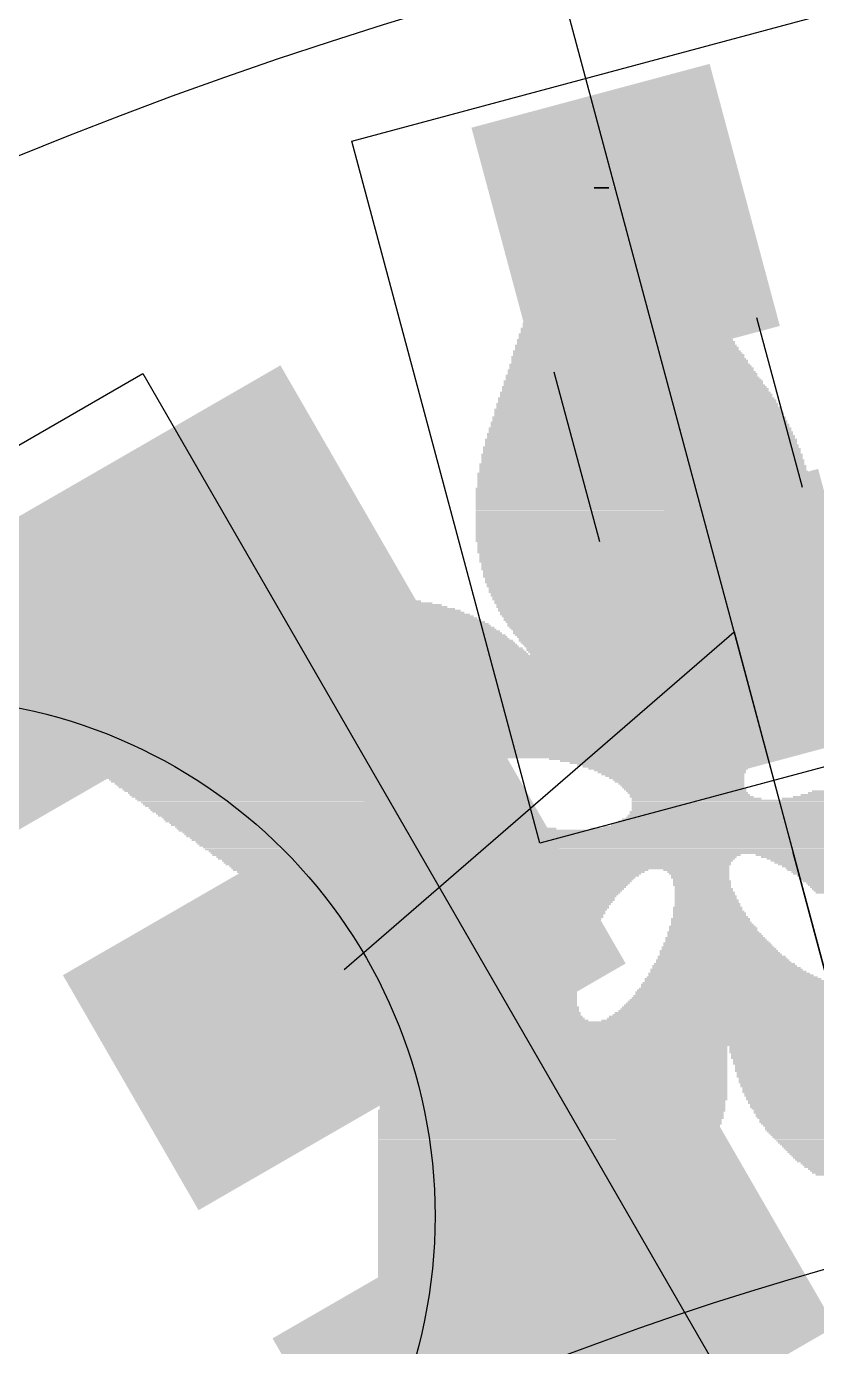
# Model space of a CAD drawing. Extents: x -51 to 51, y -51 to 51.
# Drawn here: x -6.92 to -3.72, y 12.23 to 17.58 of the extents above; entities that cross this region are included whole.
import ezdxf

# ---------------------------------------------------------------- set-up
doc = ezdxf.new("R2010")
doc.units = 0
for name, color, linetype in [('1', 22, 'CONTINUOUS'), ('16', 175, 'CONTINUOUS'), ('20', 7, 'CONTINUOUS'), ('21', 253, 'CONTINUOUS'), ('22', 253, 'CONTINUOUS'), ('23', 7, 'CONTINUOUS'), ('39', 22, 'CONTINUOUS'), ('49', 253, 'CONTINUOUS'), ('51', 253, 'CONTINUOUS')]:
    doc.layers.add(name, color=color, linetype=linetype)

# ---------------------------------------------------------------- blocks, each defined once
blk = doc.blocks.new('RECT')
blk.add_solid([(-0.5, -0.5), (0.5, -0.5), (-0.5, 0.5), (0.5, 0.5)])

msp = doc.modelspace()

# ---------------------------------------------------------------- linework, layer by layer
at = {"layer": '1'}
for p, q in [((-5.6339, 13.7582), (-4.053, 15.1264)), ((-4.053, 15.1264), (-3.813, 14.2301)), ((-3.6157, 13.494), (-3.813, 14.2301))]:
    msp.add_line(p, q, dxfattribs=at)
at = {"layer": '16'}
msp.add_arc((-0.1593, 0.1593), 12.8717, 90, 180, dxfattribs=at)
at = {"layer": '20'}
msp.add_arc((0, 0), 18.415, 90, 180, dxfattribs=at)
at = {"layer": '21'}
for p, q in [((-9.915, 14.1732), (-6.4509, 16.1732)), ((-6.4509, 16.1732), (-3.9509, 11.8431))]:
    msp.add_line(p, q, dxfattribs=at)
msp.add_circle((-7.366, 12.7582), 2.1, dxfattribs=at)
at = {"layer": '23'}
msp.add_point((-4.273, 15.9474), dxfattribs=at)
at = {"layer": '39'}
for p, q in [((-5.6038, 17.1158), (-3.7048, 17.6246)), ((-4.8413, 14.2702), (-5.6038, 17.1158)), ((-2.9423, 14.779), (-4.8413, 14.2702))]:
    msp.add_line(p, q, dxfattribs=at)
at = {"layer": '49'}
msp.add_line((13.148, -49.069), (-13.148, 49.069), dxfattribs=at)
at = {"layer": '51'}
for p, q in [((-3.7762, 15.712), (-3.9605, 16.3997)), ((-4.5982, 15.4917), (-4.7825, 16.1794))]:
    msp.add_line(p, q, dxfattribs=at)

# ---------------------------------------------------------------- block references
at = {"layer": '1', "xscale": 1.1, "rotation": 105}
for p in [(-4.493, 16.7684), (-4.053, 15.1264)]:
    msp.add_blockref('RECT', p, dxfattribs=at)
at = {"layer": '1', "xscale": 2, "yscale": 1.1, "rotation": 210}
for p in [(-6.4839, 15.2304), (-5.6339, 13.7582), (-4.7839, 12.2859)]:
    msp.add_blockref('RECT', p, dxfattribs=at)
at = {"layer": '22', "rotation": 180}
for p, xscale, yscale in [((-4.5987, 16.9113), 0.1524, 0.0076), ((-4.5987, 16.919), 0.1219, 0.0077), ((-4.5911, 16.9266), 0.0609, 0.0076), ((-4.5987, 16.858), 0.2896, 0.0076), ((-4.5987, 16.8656), 0.2743, 0.0076), ((-4.5987, 16.8732), 0.2591, 0.0076), ((-4.5987, 16.8809), 0.2438, 0.0077), ((-4.5987, 16.8885), 0.2286, 0.0076), ((-4.6025, 16.8961), 0.2058, 0.0076), ((-4.5987, 16.9037), 0.1829, 0.0076), ((-4.5949, 16.8199), 0.3429, 0.0076), ((-4.5949, 16.8123), 0.3429, 0.0076), ((-4.5911, 16.8047), 0.3505, 0.0077), ((-4.5949, 16.8275), 0.3277, 0.0076), ((-4.5987, 16.8351), 0.32, 0.0076), ((-4.5987, 16.8428), 0.3048, 0.0077), ((-4.5987, 16.8504), 0.2896, 0.0076), ((-4.5873, 16.7589), 0.4039, 0.0076), ((-4.5835, 16.7513), 0.4115, 0.0076), ((-4.5911, 16.7818), 0.381, 0.0076), ((-4.5873, 16.7742), 0.3887, 0.0076), ((-4.5835, 16.7666), 0.3963, 0.0077), ((-4.5911, 16.797), 0.3657, 0.0076), ((-4.5873, 16.7894), 0.3733, 0.0076), ((-4.5758, 16.7132), 0.4572, 0.0076), ((-4.5758, 16.7056), 0.4572, 0.0076), ((-4.572, 16.698), 0.4648, 0.0076), ((-4.5796, 16.7361), 0.4343, 0.0076), ((-4.5796, 16.7285), 0.4343, 0.0077), ((-4.5758, 16.7208), 0.442, 0.0076), ((-4.5796, 16.7437), 0.4191, 0.0076), ((-4.5644, 16.6446), 0.5258, 0.0076), ((-4.5682, 16.6675), 0.503, 0.0076), ((-4.5644, 16.6599), 0.5106, 0.0076), ((-4.5606, 16.6523), 0.5182, 0.0077), ((-4.572, 16.6904), 0.48, 0.0077), ((-4.5682, 16.6827), 0.4876, 0.0076), ((-4.5682, 16.6751), 0.4876, 0.0076), ((-4.553, 16.5913), 0.5791, 0.0076), ((-4.5568, 16.6142), 0.5563, 0.0077), ((-4.553, 16.6065), 0.5639, 0.0076), ((-4.5492, 16.5989), 0.5715, 0.0076), ((-4.5606, 16.637), 0.5334, 0.0076), ((-4.5568, 16.6294), 0.541, 0.0076), ((-4.5568, 16.6218), 0.541, 0.0076), ((-4.5415, 16.5456), 0.6325, 0.0076), ((-4.5415, 16.538), 0.6325, 0.0077), ((-4.5492, 16.5684), 0.6019, 0.0076), ((-4.5453, 16.5608), 0.6096, 0.0076), ((-4.5415, 16.5532), 0.6172, 0.0076), ((-4.5492, 16.5837), 0.5867, 0.0076), ((-4.5454, 16.5761), 0.5943, 0.0077), ((-4.5339, 16.4999), 0.6782, 0.0077), ((-4.5301, 16.4922), 0.6858, 0.0076), ((-4.5301, 16.4846), 0.6858, 0.0076), ((-4.5377, 16.5227), 0.6553, 0.0076), ((-4.5377, 16.5151), 0.6553, 0.0076), ((-4.5339, 16.5075), 0.663, 0.0076), ((-4.5377, 16.5303), 0.6401, 0.0076), ((-4.5225, 16.4313), 0.7468, 0.0076), ((-4.5263, 16.4541), 0.7239, 0.0076), ((-4.5225, 16.4465), 0.7315, 0.0076), ((-4.5187, 16.4389), 0.7391, 0.0076), ((-4.5301, 16.477), 0.701, 0.0076), ((-4.5263, 16.4694), 0.7086, 0.0076), ((-4.5263, 16.4618), 0.7086, 0.0077), ((-4.5111, 16.3779), 0.8001, 0.0076), ((-4.5149, 16.4008), 0.7773, 0.0076), ((-4.5111, 16.3932), 0.7849, 0.0076), ((-4.5072, 16.3856), 0.7925, 0.0077), ((-4.5187, 16.4237), 0.7544, 0.0077), ((-4.5149, 16.416), 0.762, 0.0076), ((-4.5149, 16.4084), 0.762, 0.0076), ((-4.4996, 16.3322), 0.8534, 0.0076), ((-4.4996, 16.3246), 0.8534, 0.0076), ((-4.5034, 16.3551), 0.8306, 0.0076), ((-4.5034, 16.3475), 0.8306, 0.0077), ((-4.4996, 16.3398), 0.8382, 0.0076), ((-4.5072, 16.3703), 0.8077, 0.0076), ((-4.5034, 16.3627), 0.8153, 0.0076), ((-4.492, 16.2865), 0.8992, 0.0076), ((-4.4882, 16.2789), 0.9068, 0.0076), ((-4.4882, 16.2713), 0.9068, 0.0077), ((-4.4958, 16.3094), 0.8763, 0.0077), ((-4.492, 16.3017), 0.884, 0.0076), ((-4.492, 16.2941), 0.884, 0.0076), ((-4.4958, 16.317), 0.861, 0.0076), ((-4.4844, 16.2408), 0.9449, 0.0076), ((-4.4806, 16.2332), 0.9525, 0.0077), ((-4.4768, 16.2255), 0.9601, 0.0076), ((-4.4768, 16.2179), 0.9601, 0.0076), ((-4.4806, 16.2484), 0.9373, 0.0076), ((-4.4882, 16.2636), 0.922, 0.0076), ((-4.4844, 16.256), 0.9296, 0.0076), ((-4.4691, 16.1646), 1.0211, 0.0076), ((-4.4729, 16.1874), 0.9983, 0.0076), ((-4.4691, 16.1798), 1.0059, 0.0076), ((-4.4653, 16.1722), 1.0135, 0.0076), ((-4.4768, 16.2103), 0.9753, 0.0076), ((-4.4729, 16.2027), 0.9829, 0.0076), ((-4.4691, 16.1951), 0.9906, 0.0077), ((-4.4577, 16.1189), 1.0744, 0.0077), ((-4.4539, 16.1112), 1.082, 0.0076), ((-4.4615, 16.1417), 1.0516, 0.0076), ((-4.4615, 16.1341), 1.0516, 0.0076), ((-4.4577, 16.1265), 1.0592, 0.0076), ((-4.4653, 16.157), 1.0287, 0.0077), ((-4.4615, 16.1493), 1.0363, 0.0076), ((-4.4501, 16.0731), 1.1202, 0.0076), ((-4.4463, 16.0655), 1.1278, 0.0076), ((-4.4463, 16.0579), 1.1278, 0.0076), ((-4.4501, 16.0884), 1.1049, 0.0076), ((-4.4501, 16.0808), 1.1049, 0.0077), ((-4.4539, 16.096), 1.0972, 0.0076), ((-4.4539, 16.1036), 1.082, 0.0076), ((-4.4425, 16.0274), 1.1659, 0.0076), ((-4.4425, 16.0198), 1.1659, 0.0076), ((-4.4386, 16.0122), 1.1735, 0.0076), ((-4.4386, 16.0046), 1.1735, 0.0077), ((-4.4463, 16.0503), 1.143, 0.0076), ((-4.4463, 16.0427), 1.143, 0.0077), ((-4.4425, 16.035), 1.1506, 0.0076), ((-4.4348, 15.9512), 1.2269, 0.0076), ((-4.4386, 15.9741), 1.2039, 0.0076), ((-4.4348, 15.9665), 1.2115, 0.0077), ((-4.4348, 15.9588), 1.2115, 0.0076), ((-4.4386, 15.9969), 1.1887, 0.0076), ((-4.4386, 15.9893), 1.1887, 0.0076), ((-4.4348, 15.9817), 1.1963, 0.0076), ((-4.431, 15.9055), 1.2649, 0.0076), ((-4.431, 15.8979), 1.2649, 0.0076), ((-4.4348, 15.9284), 1.2421, 0.0077), ((-4.431, 15.9207), 1.2497, 0.0076), ((-4.431, 15.9131), 1.2497, 0.0076), ((-4.4348, 15.9436), 1.2269, 0.0076), ((-4.431, 15.936), 1.2345, 0.0076), ((-4.4272, 15.8445), 1.303, 0.0076), ((-4.4272, 15.8674), 1.2878, 0.0076), ((-4.4272, 15.8598), 1.2878, 0.0076), ((-4.4272, 15.8521), 1.2878, 0.0077), ((-4.431, 15.875), 1.2801, 0.0076), ((-4.431, 15.8902), 1.2649, 0.0077), ((-4.4272, 15.8826), 1.2725, 0.0076), ((-4.4272, 15.8064), 1.3183, 0.0076), ((-4.4234, 15.7988), 1.3259, 0.0076), ((-4.4234, 15.7912), 1.3259, 0.0076), ((-4.4272, 15.8369), 1.303, 0.0076), ((-4.4272, 15.8293), 1.303, 0.0076), ((-4.4234, 15.8217), 1.3106, 0.0076), ((-4.4234, 15.814), 1.3106, 0.0077), ((-4.4196, 15.7455), 1.3488, 0.0076), ((-4.4196, 15.7378), 1.3488, 0.0077), ((-4.4234, 15.7683), 1.3411, 0.0076), ((-4.4234, 15.7607), 1.3411, 0.0076), ((-4.4234, 15.7531), 1.3411, 0.0076), ((-4.4234, 15.7836), 1.3259, 0.0076), ((-4.4196, 15.7759), 1.3335, 0.0077), ((-4.4196, 15.7074), 1.364, 0.0076), ((-4.4196, 15.6997), 1.364, 0.0077), ((-4.4196, 15.6921), 1.364, 0.0076), ((-4.4196, 15.6845), 1.364, 0.0076), ((-4.4196, 15.7302), 1.3488, 0.0076), ((-4.4196, 15.7226), 1.3488, 0.0076), ((-4.4158, 15.715), 1.3564, 0.0076), ((-4.4158, 15.6769), 1.3716, 0.0076), ((-4.4158, 15.6693), 1.3716, 0.0076), ((-4.4158, 15.6617), 1.3716, 0.0077), ((-4.4158, 15.654), 1.3716, 0.0076), ((-4.4158, 15.6464), 1.3716, 0.0076), ((-4.4158, 15.6388), 1.3716, 0.0076), ((-4.4158, 15.6312), 1.3716, 0.0076), ((-4.412, 15.6236), 1.3792, 0.0077), ((-4.412, 15.6159), 1.3792, 0.0076), ((-4.412, 15.6083), 1.3792, 0.0076), ((-4.412, 15.6007), 1.3792, 0.0076), ((-4.412, 15.5931), 1.3792, 0.0076), ((-4.412, 15.5855), 1.3792, 0.0077), ((-4.412, 15.5778), 1.3792, 0.0076), ((-4.412, 15.5702), 1.3792, 0.0076), ((-4.412, 15.5626), 1.3792, 0.0076), ((-4.412, 15.555), 1.3792, 0.0076), ((-4.412, 15.5474), 1.3792, 0.0077), ((-4.412, 15.5397), 1.3792, 0.0076), ((-4.412, 15.5321), 1.3792, 0.0076), ((-4.412, 15.5245), 1.3792, 0.0076), ((-4.412, 15.5169), 1.3792, 0.0076), ((-4.412, 15.5093), 1.3792, 0.0077), ((-4.412, 15.5016), 1.3792, 0.0076), ((-4.412, 15.494), 1.3792, 0.0076), ((-4.4082, 15.4864), 1.3716, 0.0076), ((-4.412, 15.4788), 1.364, 0.0076), ((-4.412, 15.4712), 1.364, 0.0077), ((-4.412, 15.4635), 1.364, 0.0076), ((-4.412, 15.4559), 1.364, 0.0076), ((-4.412, 15.4483), 1.364, 0.0076), ((-4.4082, 15.4407), 1.3564, 0.0076), ((-4.4082, 15.4331), 1.3564, 0.0077), ((-4.412, 15.4254), 1.3488, 0.0076), ((-4.412, 15.4178), 1.3488, 0.0076), ((-4.412, 15.4102), 1.3488, 0.0076), ((-4.4082, 15.4026), 1.3411, 0.0076), ((-4.4082, 15.395), 1.3411, 0.0077), ((-4.412, 15.3873), 1.3335, 0.0076), ((-4.412, 15.3797), 1.3335, 0.0076), ((-4.4082, 15.3721), 1.3259, 0.0076), ((-4.412, 15.3645), 1.3182, 0.0076), ((-4.412, 15.3569), 1.3182, 0.0077), ((-4.412, 15.3492), 1.3182, 0.0076), ((-4.4082, 15.3416), 1.3106, 0.0076), ((-4.412, 15.334), 1.303, 0.0076), ((-4.412, 15.3264), 1.303, 0.0076), ((-4.4082, 15.3188), 1.2954, 0.0077), ((-4.412, 15.3111), 1.2878, 0.0076), ((-4.4082, 15.3035), 1.2802, 0.0076), ((-2.8575, 15.3035), 1.7602, 0.0076), ((-2.8537, 15.3111), 1.7526, 0.0076), ((-2.8423, 15.3264), 1.7602, 0.0076), ((-2.8461, 15.3188), 1.7526, 0.0077), ((-5.4522, 15.2502), 0.2591, 0.0076), ((-5.4483, 15.2578), 0.099, 0.0076), ((-4.4082, 15.2959), 1.2802, 0.0076), ((-4.7206, 15.2883), 0.6554, 0.0076), ((-4.7206, 15.2807), 0.64, 0.0077), ((-4.7244, 15.273), 0.6324, 0.0076), ((-4.7244, 15.2654), 0.6172, 0.0076), ((-4.7282, 15.2578), 0.6096, 0.0076), ((-4.7244, 15.2502), 0.602, 0.0076), ((-4.0539, 15.2883), 0.5563, 0.0076), ((-4.0462, 15.2807), 0.541, 0.0077), ((-4.0462, 15.273), 0.5258, 0.0076), ((-4.0424, 15.2654), 0.5182, 0.0076), ((-4.0386, 15.2578), 0.5106, 0.0076), ((-4.0387, 15.2502), 0.4953, 0.0076), ((-2.8994, 15.2502), 1.7526, 0.0076), ((-2.8918, 15.2578), 1.7526, 0.0076), ((-2.8804, 15.273), 1.7602, 0.0076), ((-2.8842, 15.2654), 1.7526, 0.0076), ((-2.8766, 15.2807), 1.7526, 0.0077), ((-2.8651, 15.2959), 1.7602, 0.0076), ((-2.8689, 15.2883), 1.7526, 0.0076), ((-5.4674, 15.1968), 0.6858, 0.0076), ((-5.4674, 15.2045), 0.6401, 0.0077), ((-5.4636, 15.2121), 0.6019, 0.0076), ((-5.4636, 15.2197), 0.5563, 0.0076), ((-5.4636, 15.2273), 0.4953, 0.0076), ((-5.456, 15.2349), 0.4343, 0.0076), ((-5.456, 15.2426), 0.3581, 0.0077), ((-4.7282, 15.2426), 0.5944, 0.0077), ((-4.7283, 15.2273), 0.5791, 0.0076), ((-4.7244, 15.2349), 0.5868, 0.0076), ((-4.7245, 15.2197), 0.5715, 0.0076), ((-4.7245, 15.2121), 0.5715, 0.0076), ((-4.7244, 15.2045), 0.5562, 0.0077), ((-4.7244, 15.1968), 0.5562, 0.0076), ((-4.0348, 15.2426), 0.4876, 0.0077), ((-4.031, 15.2349), 0.48, 0.0076), ((-4.0348, 15.2273), 0.4724, 0.0076), ((-4.031, 15.2197), 0.4648, 0.0076), ((-4.031, 15.2121), 0.4496, 0.0076), ((-3.1547, 15.2045), 2.2022, 0.0077), ((-3.1547, 15.1968), 2.187, 0.0076), ((-2.9223, 15.2121), 1.7526, 0.0076), ((-2.9147, 15.2273), 1.7526, 0.0076), ((-2.9147, 15.2197), 1.7526, 0.0076), ((-2.907, 15.2349), 1.7526, 0.0076), ((-2.8994, 15.2426), 1.7526, 0.0077), ((-5.5017, 15.1435), 0.9525, 0.0076), ((-5.4978, 15.1511), 0.9144, 0.0076), ((-5.4903, 15.1587), 0.8839, 0.0076), ((-5.4864, 15.1664), 0.8458, 0.0077), ((-5.4826, 15.174), 0.8078, 0.0076), ((-5.4788, 15.1816), 0.7696, 0.0076), ((-5.4712, 15.1892), 0.7239, 0.0076), ((-4.7206, 15.1892), 0.5486, 0.0076), ((-4.7206, 15.1816), 0.5334, 0.0076), ((-4.7206, 15.174), 0.5334, 0.0076), ((-4.7168, 15.1664), 0.5258, 0.0077), ((-4.713, 15.1587), 0.5182, 0.0076), ((-4.713, 15.1511), 0.5182, 0.0076), ((-4.7092, 15.1435), 0.5105, 0.0076), ((-3.1547, 15.1892), 2.187, 0.0076), ((-3.1547, 15.1816), 2.1717, 0.0076), ((-3.1585, 15.174), 2.164, 0.0076), ((-3.1585, 15.1664), 2.1488, 0.0077), ((-3.1585, 15.1587), 2.1488, 0.0076), ((-3.1585, 15.1511), 2.1336, 0.0076), ((-3.1623, 15.1435), 2.126, 0.0076), ((-5.5474, 15.0902), 1.1963, 0.0077), ((-5.5436, 15.0978), 1.1583, 0.0076), ((-5.536, 15.1054), 1.1277, 0.0076), ((-5.5284, 15.113), 1.0973, 0.0076), ((-5.5245, 15.1206), 1.0592, 0.0076), ((-5.5131, 15.1283), 1.0211, 0.0077), ((-5.5093, 15.1359), 0.983, 0.0076), ((-4.7092, 15.1359), 0.4953, 0.0076), ((-4.7054, 15.1283), 0.4877, 0.0077), ((-4.7054, 15.1206), 0.4877, 0.0076), ((-4.7016, 15.113), 0.4801, 0.0076), ((-4.6978, 15.1054), 0.4725, 0.0076), ((-4.6939, 15.0978), 0.4648, 0.0076), ((-4.6939, 15.0902), 0.4648, 0.0077), ((-3.1661, 15.1359), 2.1184, 0.0076), ((-3.1623, 15.1283), 2.1108, 0.0077), ((-3.1662, 15.1206), 2.1031, 0.0076), ((-3.1662, 15.113), 2.0879, 0.0076), ((-3.1662, 15.1054), 2.0879, 0.0076), ((-3.17, 15.0978), 2.0803, 0.0076), ((-3.1699, 15.0902), 2.065, 0.0077), ((-5.6007, 15.0368), 1.425, 0.0076), ((-5.5931, 15.0444), 1.3944, 0.0076), ((-5.5855, 15.0521), 1.364, 0.0077), ((-5.5779, 15.0597), 1.3335, 0.0076), ((-5.574, 15.0673), 1.2954, 0.0076), ((-5.5627, 15.0749), 1.2573, 0.0076), ((-5.555, 15.0825), 1.2268, 0.0076), ((-4.6901, 15.0825), 0.4572, 0.0076), ((-4.6863, 15.0749), 0.4496, 0.0076), ((-4.6825, 15.0673), 0.442, 0.0076), ((-4.6787, 15.0597), 0.4344, 0.0076), ((-4.6787, 15.0521), 0.4344, 0.0077), ((-4.6749, 15.0444), 0.4267, 0.0076), ((-4.6711, 15.0368), 0.4191, 0.0076), ((-3.1737, 15.0825), 2.0574, 0.0076), ((-3.1737, 15.0749), 2.0574, 0.0076), ((-3.1776, 15.0673), 2.0497, 0.0076), ((-3.1776, 15.0597), 2.0345, 0.0076), ((-3.1814, 15.0521), 2.0269, 0.0077), ((-3.1814, 15.0444), 2.0269, 0.0076), ((-3.1852, 15.0368), 2.0193, 0.0076), ((-5.4712, 14.9835), 2.0193, 0.0076), ((-5.4598, 14.9911), 1.9965, 0.0076), ((-5.4483, 14.9987), 1.9736, 0.0076), ((-5.4369, 15.0063), 1.9507, 0.0076), ((-5.4255, 15.014), 1.9279, 0.0077), ((-5.4102, 15.0216), 1.8974, 0.0076), ((-5.3988, 15.0292), 1.8745, 0.0076), ((-3.1852, 15.0292), 2.0041, 0.0076), ((-3.189, 15.0216), 1.9964, 0.0076), ((-3.189, 15.014), 1.9964, 0.0077), ((-3.1928, 15.0063), 1.9888, 0.0076), ((-3.1966, 14.9987), 1.9812, 0.0076), ((-3.1928, 14.9911), 1.9736, 0.0076), ((-3.1966, 14.9835), 1.966, 0.0076), ((-5.5474, 14.9301), 2.1869, 0.0076), ((-5.5398, 14.9378), 2.1717, 0.0077), ((-5.5283, 14.9454), 2.1488, 0.0076), ((-5.5169, 14.953), 2.126, 0.0076), ((-5.5017, 14.9606), 2.0955, 0.0076), ((-5.4902, 14.9682), 2.0726, 0.0076), ((-5.4826, 14.9759), 2.0422, 0.0077), ((-3.2004, 14.9759), 1.9584, 0.0077), ((-3.2043, 14.9682), 1.9507, 0.0076), ((-3.2043, 14.9606), 1.9507, 0.0076), ((-3.2081, 14.953), 1.9431, 0.0076), ((-3.2119, 14.9454), 1.9355, 0.0076), ((-3.2119, 14.9378), 1.9203, 0.0077), ((-3.2119, 14.9301), 1.9203, 0.0076), ((-5.5855, 14.8768), 2.2936, 0.0076), ((-5.5855, 14.8844), 2.2784, 0.0076), ((-5.5817, 14.892), 2.2707, 0.0076), ((-5.5741, 14.8997), 2.2555, 0.0077), ((-5.5703, 14.9073), 2.2479, 0.0076), ((-5.5626, 14.9149), 2.2326, 0.0076), ((-5.5588, 14.9225), 2.2098, 0.0076), ((-3.2157, 14.9225), 1.9127, 0.0076), ((-3.2195, 14.9149), 1.905, 0.0076), ((-3.2233, 14.9073), 1.8974, 0.0076), ((-3.2233, 14.8997), 1.8974, 0.0077), ((-3.2271, 14.892), 1.8898, 0.0076), ((-3.2309, 14.8844), 1.8822, 0.0076), ((-3.2347, 14.8768), 1.8746, 0.0076), ((-5.5969, 14.8311), 2.3318, 0.0076), ((-5.5969, 14.8235), 2.3318, 0.0077), ((-5.593, 14.8463), 2.3241, 0.0076), ((-5.593, 14.8387), 2.3241, 0.0076), ((-5.5931, 14.8539), 2.3088, 0.0076), ((-5.5893, 14.8692), 2.3012, 0.0076), ((-5.5893, 14.8616), 2.3012, 0.0077), ((-3.2347, 14.8692), 1.8746, 0.0076), ((-3.2386, 14.8616), 1.8669, 0.0077), ((-3.2424, 14.8539), 1.8593, 0.0076), ((-3.2424, 14.8463), 1.8593, 0.0076), ((-3.8596, 14.8387), 0.6249, 0.0076), ((-3.8824, 14.8311), 0.5792, 0.0076), ((-3.8977, 14.8235), 0.5487, 0.0077), ((-5.5969, 14.8082), 2.347, 0.0076), ((-5.5969, 14.8006), 2.347, 0.0076), ((-5.5931, 14.793), 2.3546, 0.0076), ((-5.5931, 14.7854), 2.3546, 0.0077), ((-5.5893, 14.7777), 2.3622, 0.0076), ((-5.5893, 14.7701), 2.3622, 0.0076), ((-5.5931, 14.8158), 2.3394, 0.0076), ((-3.9701, 14.7701), 0.4191, 0.0076), ((-3.9091, 14.8158), 0.5258, 0.0076), ((-3.9205, 14.8082), 0.503, 0.0076), ((-3.932, 14.8006), 0.4801, 0.0076), ((-3.9396, 14.793), 0.4649, 0.0076), ((-3.951, 14.7854), 0.442, 0.0077), ((-3.9586, 14.7777), 0.4268, 0.0076), ((-5.5931, 14.7625), 2.3698, 0.0076), ((-5.5893, 14.7549), 2.3774, 0.0076), ((-5.5893, 14.7473), 2.3774, 0.0077), ((-5.5855, 14.7396), 2.3851, 0.0076), ((-5.5855, 14.732), 2.3851, 0.0076), ((-5.5779, 14.7244), 2.3851, 0.0076), ((-5.5779, 14.7168), 2.3851, 0.0076), ((-4.0082, 14.732), 0.3581, 0.0076), ((-4.012, 14.7244), 0.3505, 0.0076), ((-4.0196, 14.7168), 0.3353, 0.0076), ((-3.9777, 14.7625), 0.4039, 0.0076), ((-3.9853, 14.7549), 0.3886, 0.0076), ((-3.9891, 14.7473), 0.381, 0.0077), ((-3.9967, 14.7396), 0.3658, 0.0076), ((-5.5741, 14.7092), 2.3927, 0.0077), ((-5.5741, 14.7015), 2.3927, 0.0076), ((-5.5627, 14.6863), 2.4003, 0.0076), ((-5.5627, 14.6787), 2.4003, 0.0076), ((-5.5665, 14.6939), 2.3927, 0.0076), ((-5.5549, 14.6711), 2.4003, 0.0077), ((-5.5474, 14.6634), 2.4003, 0.0076), ((-4.0653, 14.6634), 0.2896, 0.0076), ((-4.0539, 14.6787), 0.2971, 0.0076), ((-4.0576, 14.6711), 0.2895, 0.0077), ((-4.0348, 14.7015), 0.32, 0.0076), ((-4.0386, 14.6939), 0.3124, 0.0076), ((-4.0424, 14.6863), 0.3048, 0.0076), ((-4.0233, 14.7092), 0.3277, 0.0077), ((-5.5436, 14.6558), 2.4079, 0.0076), ((-5.536, 14.6482), 2.4079, 0.0076), ((-5.5284, 14.6406), 2.4079, 0.0076), ((-5.5207, 14.633), 2.408, 0.0077), ((-5.5093, 14.6253), 2.4155, 0.0076), ((-5.3378, 14.6177), 2.7432, 0.0076), ((-5.8521, 14.6101), 1.6993, 0.0076), ((-4.3891, 14.6101), 0.8306, 0.0076), ((-4.1034, 14.6253), 0.2896, 0.0076), ((-4.0919, 14.633), 0.2819, 0.0077), ((-4.0844, 14.6406), 0.2819, 0.0076), ((-4.0729, 14.6558), 0.2896, 0.0076), ((-4.0767, 14.6482), 0.282, 0.0076), ((-5.8674, 14.6025), 1.6536, 0.0076), ((-5.8712, 14.5949), 1.6154, 0.0077), ((-5.875, 14.5872), 1.5926, 0.0076), ((-5.8788, 14.5796), 1.5697, 0.0076), ((-5.8788, 14.572), 1.5393, 0.0076), ((-5.8788, 14.5644), 1.524, 0.0076), ((-5.8788, 14.5568), 1.5087, 0.0077), ((-4.3701, 14.6025), 0.7772, 0.0076), ((-4.351, 14.5949), 0.7391, 0.0077), ((-4.3396, 14.5872), 0.701, 0.0076), ((-4.332, 14.5796), 0.6706, 0.0076), ((-4.3205, 14.572), 0.6477, 0.0076), ((-4.3129, 14.5644), 0.6172, 0.0076), ((-4.3053, 14.5568), 0.602, 0.0077), ((-5.875, 14.5491), 1.4859, 0.0076), ((-5.875, 14.5415), 1.4707, 0.0076), ((-5.8712, 14.5339), 1.463, 0.0076), ((-5.8636, 14.5263), 1.4478, 0.0076), ((-5.8598, 14.5187), 1.4402, 0.0077), ((-5.8521, 14.511), 1.4249, 0.0076), ((-5.8483, 14.5034), 1.4173, 0.0076), ((-4.3015, 14.5491), 0.5792, 0.0076), ((-4.2938, 14.5415), 0.5639, 0.0076), ((-4.2862, 14.5339), 0.5487, 0.0076), ((-4.2786, 14.5263), 0.5334, 0.0076), ((-4.2748, 14.5187), 0.5258, 0.0077), ((-4.2672, 14.511), 0.5106, 0.0076), ((-4.2634, 14.5034), 0.503, 0.0076), ((-5.8445, 14.4958), 1.4097, 0.0076), ((-5.8369, 14.4882), 1.3945, 0.0076), ((-5.8293, 14.4806), 1.3944, 0.0077), ((-5.8179, 14.4729), 1.3868, 0.0076), ((-5.8141, 14.4653), 1.3792, 0.0076), ((-5.8064, 14.4577), 1.3793, 0.0076), ((-5.795, 14.4501), 1.3716, 0.0076), ((-4.2595, 14.4958), 0.4953, 0.0076), ((-4.2519, 14.4882), 0.4953, 0.0076), ((-4.2481, 14.4806), 0.4877, 0.0077), ((-4.2405, 14.4729), 0.4877, 0.0076), ((-4.2329, 14.4653), 0.4877, 0.0076), ((-4.2253, 14.4577), 0.503, 0.0076), ((-4.2062, 14.4501), 0.5257, 0.0076), ((-3.2499, 14.4501), 1.2192, 0.0076), ((-3.2233, 14.4577), 1.1811, 0.0076), ((-3.2042, 14.4653), 1.1582, 0.0076), ((-3.1852, 14.4729), 1.1354, 0.0076), ((-3.1738, 14.4806), 1.1277, 0.0077), ((-5.7874, 14.4425), 1.3716, 0.0077), ((-5.776, 14.4348), 1.364, 0.0076), ((-5.7645, 14.4272), 1.3716, 0.0076), ((-5.7569, 14.4196), 1.3716, 0.0076), ((-5.7417, 14.412), 1.3716, 0.0076), ((-5.7302, 14.4044), 1.3793, 0.0077), ((-5.7226, 14.3967), 1.3792, 0.0076), ((-3.5891, 14.3967), 1.7755, 0.0076), ((-3.5586, 14.4425), 1.8211, 0.0077), ((-3.5624, 14.4348), 1.8135, 0.0076), ((-3.5662, 14.4272), 1.8059, 0.0076), ((-3.5737, 14.4196), 1.7907, 0.0076), ((-3.5776, 14.412), 1.783, 0.0076), ((-3.5814, 14.4044), 1.7754, 0.0077), ((-5.7036, 14.3891), 1.3868, 0.0076), ((-5.6922, 14.3815), 1.3945, 0.0076), ((-5.6769, 14.3739), 1.3944, 0.0076), ((-5.6616, 14.3663), 1.4097, 0.0077), ((-5.6465, 14.3586), 1.4249, 0.0076), ((-5.6236, 14.351), 1.4402, 0.0076), ((-5.6045, 14.3434), 1.463, 0.0076), ((-3.6691, 14.3434), 1.7679, 0.0076), ((-3.6538, 14.351), 1.7678, 0.0076), ((-3.6386, 14.3586), 1.7679, 0.0076), ((-3.6271, 14.3663), 1.7602, 0.0077), ((-3.6119, 14.3739), 1.7602, 0.0076), ((-3.6043, 14.3815), 1.7602, 0.0076), ((-3.5967, 14.3891), 1.7603, 0.0076), ((-5.5779, 14.3358), 1.4859, 0.0076), ((-5.5436, 14.3282), 1.5393, 0.0077), ((-4.5644, 14.3205), 3.4824, 0.0076), ((-4.5644, 14.3129), 3.4518, 0.0076), ((-4.5682, 14.3053), 3.429, 0.0076), ((-4.572, 14.2977), 3.4062, 0.0076), ((-4.572, 14.2901), 3.3756, 0.0077), ((-3.7224, 14.3282), 1.8288, 0.0077), ((-3.6881, 14.3358), 1.7907, 0.0076), ((-4.5758, 14.2824), 3.3528, 0.0076), ((-4.5796, 14.2748), 3.3147, 0.0076), ((-4.5873, 14.2672), 3.2843, 0.0076), ((-4.5949, 14.2596), 3.2537, 0.0076), ((-4.5987, 14.252), 3.2156, 0.0077), ((-4.6101, 14.2443), 3.1776, 0.0076), ((-4.6215, 14.2367), 3.1242, 0.0076), ((-4.7397, 14.2291), 2.8727, 0.0076), ((-5.0978, 14.2215), 2.1412, 0.0076), ((-5.0978, 14.2139), 2.1108, 0.0077), ((-5.0978, 14.2062), 2.0955, 0.0076), ((-5.094, 14.1986), 2.0726, 0.0076), ((-5.094, 14.191), 2.0574, 0.0076), ((-5.0902, 14.1834), 2.0498, 0.0076), ((-3.6195, 14.2215), 0.6934, 0.0076), ((-3.5967, 14.2139), 0.6935, 0.0077), ((-3.57, 14.2062), 0.701, 0.0076), ((-3.551, 14.1986), 0.7087, 0.0076), ((-3.5319, 14.191), 0.7163, 0.0076), ((-3.5129, 14.1834), 0.7239, 0.0076), ((-5.0864, 14.1758), 2.0269, 0.0077), ((-5.0826, 14.1681), 2.0193, 0.0076), ((-5.2426, 14.1605), 1.684, 0.0076), ((-5.2426, 14.1529), 1.6535, 0.0076), ((-5.2464, 14.1453), 1.6307, 0.0076), ((-5.2426, 14.1377), 1.6078, 0.0077), ((-5.2464, 14.13), 1.585, 0.0076), ((-4.2062, 14.1605), 0.2667, 0.0076), ((-4.1986, 14.1529), 0.2515, 0.0076), ((-4.1948, 14.1453), 0.2438, 0.0076), ((-4.191, 14.1377), 0.2362, 0.0077), ((-4.191, 14.13), 0.2362, 0.0076), ((-3.4938, 14.1758), 0.7315, 0.0077), ((-3.4786, 14.1681), 0.7315, 0.0076), ((-3.4671, 14.1605), 0.7392, 0.0076), ((-3.4481, 14.1529), 0.7467, 0.0076), ((-3.4405, 14.1453), 0.7467, 0.0076), ((-3.4252, 14.1377), 0.7468, 0.0077), ((-3.4138, 14.13), 0.7544, 0.0076), ((-5.2464, 14.1224), 1.5697, 0.0076), ((-5.2426, 14.1148), 1.5469, 0.0076), ((-5.2426, 14.1072), 1.5316, 0.0076), ((-5.2388, 14.0996), 1.5087, 0.0077), ((-5.2388, 14.0919), 1.4935, 0.0076), ((-5.2388, 14.0843), 1.4783, 0.0076), ((-5.235, 14.0767), 1.4555, 0.0076), ((-4.1872, 14.1224), 0.2286, 0.0076), ((-4.1834, 14.1148), 0.2362, 0.0076), ((-4.1834, 14.1072), 0.2362, 0.0076), ((-4.1834, 14.0996), 0.2362, 0.0077), ((-4.1796, 14.0919), 0.2286, 0.0076), ((-4.1758, 14.0843), 0.2362, 0.0076), ((-4.1758, 14.0767), 0.2362, 0.0076), ((-3.4023, 14.1224), 0.762, 0.0076), ((-3.3947, 14.1148), 0.762, 0.0076), ((-3.3795, 14.1072), 0.762, 0.0076), ((-3.3719, 14.0996), 0.762, 0.0077), ((-3.3604, 14.0919), 0.7696, 0.0076), ((-3.3528, 14.0843), 0.7696, 0.0076), ((-3.3452, 14.0767), 0.7696, 0.0076), ((-5.235, 14.0691), 1.4401, 0.0076), ((-5.235, 14.0615), 1.4249, 0.0077), ((-5.2312, 14.0538), 1.4021, 0.0076), ((-5.2312, 14.0462), 1.3869, 0.0076), ((-5.2235, 14.0386), 1.3716, 0.0076), ((-5.2197, 14.031), 1.3488, 0.0076), ((-5.2198, 14.0234), 1.3335, 0.0077), ((-4.1606, 14.0234), 0.2667, 0.0077), ((-4.1719, 14.0691), 0.2439, 0.0076), ((-4.1719, 14.0615), 0.2439, 0.0077), ((-4.1681, 14.0538), 0.2515, 0.0076), ((-4.1681, 14.0462), 0.2515, 0.0076), ((-4.1643, 14.0386), 0.2591, 0.0076), ((-4.1643, 14.031), 0.2591, 0.0076), ((-3.3376, 14.0691), 0.7696, 0.0076), ((-5.2159, 14.0157), 1.3106, 0.0076), ((-5.2083, 14.0081), 1.2954, 0.0076), ((-5.2045, 14.0005), 1.2725, 0.0076), ((-5.2007, 13.9929), 1.2497, 0.0076), ((-5.1969, 13.9853), 1.2421, 0.0077), ((-5.1892, 13.9776), 1.2116, 0.0076), ((-5.1816, 13.97), 1.1964, 0.0076), ((-4.1606, 14.0081), 0.2819, 0.0076), ((-4.1606, 14.0005), 0.2819, 0.0076), ((-4.1567, 13.9929), 0.2896, 0.0076), ((-4.1529, 13.9853), 0.2972, 0.0077), ((-4.1529, 13.9776), 0.2972, 0.0076), ((-4.1491, 13.97), 0.3048, 0.0076), ((-4.1606, 14.0157), 0.2667, 0.0076), ((-5.1778, 13.9624), 1.1734, 0.0076), ((-5.4064, 13.9548), 0.6858, 0.0076), ((-5.4064, 13.9472), 0.64, 0.0077), ((-5.4102, 13.9395), 0.602, 0.0076), ((-5.4064, 13.9319), 0.5638, 0.0076), ((-5.4064, 13.9243), 0.5182, 0.0076), ((-5.4064, 13.9167), 0.4724, 0.0076), ((-4.8654, 13.9167), 0.5029, 0.0076), ((-4.8578, 13.9243), 0.4877, 0.0076), ((-4.8502, 13.9319), 0.4877, 0.0076), ((-4.8425, 13.9395), 0.4724, 0.0076), ((-4.8349, 13.9472), 0.4724, 0.0077), ((-4.8273, 13.9548), 0.4572, 0.0076), ((-4.1414, 13.9319), 0.3505, 0.0076), ((-4.1376, 13.9243), 0.3581, 0.0076), ((-4.1376, 13.9167), 0.3581, 0.0076), ((-4.1491, 13.9624), 0.32, 0.0076), ((-4.1491, 13.9548), 0.32, 0.0076), ((-4.1453, 13.9472), 0.3276, 0.0077), ((-4.1414, 13.9395), 0.3353, 0.0076), ((-5.4064, 13.9091), 0.4268, 0.0077), ((-5.4064, 13.9014), 0.3658, 0.0076), ((-5.4026, 13.8938), 0.2972, 0.0076), ((-5.4026, 13.8862), 0.221, 0.0076), ((-5.3988, 13.8786), 0.0762, 0.0076), ((-4.9149, 13.8633), 0.541, 0.0076), ((-4.9073, 13.871), 0.541, 0.0077), ((-4.9035, 13.8786), 0.5334, 0.0076), ((-4.8921, 13.8862), 0.5257, 0.0076), ((-4.8883, 13.8938), 0.5181, 0.0076), ((-4.8806, 13.9014), 0.5182, 0.0076), ((-4.873, 13.9091), 0.503, 0.0077), ((-4.1225, 13.8633), 0.4343, 0.0076), ((-4.1263, 13.8786), 0.4115, 0.0076), ((-4.1225, 13.871), 0.4191, 0.0077), ((-4.13, 13.8862), 0.4039, 0.0076), ((-4.1377, 13.9091), 0.3734, 0.0077), ((-4.1339, 13.9014), 0.381, 0.0076), ((-4.13, 13.8938), 0.3887, 0.0076), ((-4.953, 13.81), 0.5868, 0.0076), ((-4.9492, 13.8176), 0.5792, 0.0076), ((-4.9454, 13.8252), 0.5715, 0.0076), ((-4.9378, 13.8329), 0.5715, 0.0077), ((-4.934, 13.8405), 0.5639, 0.0076), ((-4.9264, 13.8481), 0.5639, 0.0076), ((-4.9226, 13.8557), 0.5563, 0.0076), ((-4.1034, 13.81), 0.5182, 0.0076), ((-4.1148, 13.8329), 0.48, 0.0077), ((-4.111, 13.8252), 0.4876, 0.0076), ((-4.1071, 13.8176), 0.4953, 0.0076), ((-4.1186, 13.8481), 0.4572, 0.0076), ((-4.1148, 13.8405), 0.4648, 0.0076), ((-4.1186, 13.8557), 0.442, 0.0076), ((-4.9873, 13.7567), 0.6248, 0.0077), ((-4.9835, 13.7643), 0.6172, 0.0076), ((-4.9797, 13.7719), 0.6096, 0.0076), ((-4.9759, 13.7795), 0.602, 0.0076), ((-4.9683, 13.7871), 0.6019, 0.0076), ((-4.9645, 13.7948), 0.5943, 0.0077), ((-4.9607, 13.8024), 0.5867, 0.0076), ((-4.0843, 13.7567), 0.6172, 0.0077), ((-4.0919, 13.7719), 0.5867, 0.0076), ((-4.0843, 13.7643), 0.602, 0.0076), ((-4.0919, 13.7795), 0.5715, 0.0076), ((-4.0996, 13.7948), 0.541, 0.0077), ((-4.0957, 13.7871), 0.5487, 0.0076), ((-4.0996, 13.8024), 0.5258, 0.0076), ((-5.014, 13.7033), 0.6477, 0.0076), ((-5.0064, 13.7186), 0.6477, 0.0077), ((-5.0064, 13.7109), 0.6477, 0.0076), ((-5.0026, 13.7262), 0.6401, 0.0076), ((-4.9988, 13.7338), 0.6325, 0.0076), ((-4.9949, 13.749), 0.6248, 0.0076), ((-4.9949, 13.7414), 0.6248, 0.0076), ((-4.0271, 13.7033), 0.7925, 0.0076), ((-4.0576, 13.7186), 0.7163, 0.0077), ((-4.0463, 13.7109), 0.7391, 0.0076), ((-4.0615, 13.7262), 0.6934, 0.0076), ((-4.0729, 13.7414), 0.6554, 0.0076), ((-4.0653, 13.7338), 0.6706, 0.0076), ((-4.0767, 13.749), 0.6324, 0.0076), ((-5.0292, 13.6576), 0.6782, 0.0076), ((-5.0292, 13.65), 0.6782, 0.0076), ((-5.0254, 13.6728), 0.6706, 0.0076), ((-5.0254, 13.6652), 0.6706, 0.0076), ((-5.0216, 13.6805), 0.663, 0.0077), ((-5.0178, 13.6957), 0.6553, 0.0076), ((-5.0178, 13.6881), 0.6553, 0.0076), ((-3.5586, 13.65), 1.8059, 0.0076), ((-3.5586, 13.6652), 1.7907, 0.0076), ((-3.5586, 13.6576), 1.7907, 0.0076), ((-3.5586, 13.6728), 1.7755, 0.0076), ((-3.5548, 13.6805), 1.7679, 0.0077), ((-3.5547, 13.6957), 1.7526, 0.0076), ((-3.5509, 13.6881), 1.7602, 0.0076), ((-5.0407, 13.5966), 0.7163, 0.0076), ((-5.0407, 13.6119), 0.7011, 0.0076), ((-5.0369, 13.6043), 0.7087, 0.0077), ((-5.0368, 13.6271), 0.6934, 0.0076), ((-5.0368, 13.6195), 0.6934, 0.0076), ((-5.033, 13.6424), 0.6858, 0.0077), ((-5.033, 13.6347), 0.6858, 0.0076), ((-3.5776, 13.5966), 1.8746, 0.0076), ((-3.5737, 13.6043), 1.8669, 0.0077), ((-3.5738, 13.6119), 1.8516, 0.0076), ((-3.57, 13.6195), 1.844, 0.0076), ((-3.5662, 13.6271), 1.8364, 0.0076), ((-3.5662, 13.6347), 1.8212, 0.0076), ((-3.5624, 13.6424), 1.8135, 0.0077), ((-4.0233, 13.5433), 2.7965, 0.0076), ((-5.0407, 13.5662), 0.7467, 0.0077), ((-5.0368, 13.5585), 0.7544, 0.0076), ((-5.0292, 13.5509), 0.7696, 0.0076), ((-5.0407, 13.5814), 0.7315, 0.0076), ((-5.0407, 13.5738), 0.7315, 0.0076), ((-5.0407, 13.589), 0.7163, 0.0076), ((-3.6081, 13.5509), 1.966, 0.0076), ((-3.5967, 13.5585), 1.9431, 0.0076), ((-3.5967, 13.5662), 1.9279, 0.0077), ((-3.589, 13.5738), 1.9126, 0.0076), ((-3.5852, 13.5814), 1.905, 0.0076), ((-3.5814, 13.589), 1.8822, 0.0076), ((-4.0234, 13.5052), 2.827, 0.0076), ((-4.0234, 13.4976), 2.827, 0.0076), ((-4.0196, 13.49), 2.8347, 0.0077), ((-4.0234, 13.5281), 2.8118, 0.0077), ((-4.0234, 13.5204), 2.8118, 0.0076), ((-4.0196, 13.5128), 2.8194, 0.0076), ((-4.0196, 13.5357), 2.8041, 0.0076), ((-4.7663, 13.4442), 1.3716, 0.0076), ((-4.7663, 13.4366), 1.3716, 0.0076), ((-4.0233, 13.4595), 2.8575, 0.0076), ((-4.0233, 13.4519), 2.8575, 0.0077), ((-4.0196, 13.4671), 2.8499, 0.0076), ((-4.0233, 13.4823), 2.8423, 0.0076), ((-4.0233, 13.4747), 2.8423, 0.0076), ((-3.33, 13.4442), 1.4859, 0.0076), ((-3.33, 13.4366), 1.4859, 0.0076), ((-4.774, 13.3985), 1.3869, 0.0076), ((-4.774, 13.3909), 1.3869, 0.0076), ((-4.774, 13.3833), 1.3869, 0.0076), ((-4.7701, 13.429), 1.3792, 0.0076), ((-4.7701, 13.4214), 1.3792, 0.0076), ((-4.7701, 13.4138), 1.3792, 0.0077), ((-4.7701, 13.4061), 1.3792, 0.0076), ((-3.33, 13.429), 1.4859, 0.0076), ((-3.3262, 13.4214), 1.4935, 0.0076), ((-3.3224, 13.4138), 1.4859, 0.0077), ((-3.3224, 13.4061), 1.4859, 0.0076), ((-3.3186, 13.3985), 1.4935, 0.0076), ((-3.3148, 13.3909), 1.4859, 0.0076), ((-3.3148, 13.3833), 1.4859, 0.0076), ((-4.7816, 13.3299), 1.4021, 0.0076), ((-4.7778, 13.368), 1.3945, 0.0076), ((-4.7778, 13.3604), 1.3945, 0.0076), ((-4.7778, 13.3528), 1.3945, 0.0076), ((-4.7778, 13.3452), 1.3945, 0.0076), ((-4.7778, 13.3376), 1.3945, 0.0077), ((-4.774, 13.3757), 1.3869, 0.0077), ((-3.3109, 13.3757), 1.4936, 0.0077), ((-3.3071, 13.368), 1.4859, 0.0076), ((-3.3071, 13.3604), 1.4859, 0.0076), ((-3.3071, 13.3528), 1.4859, 0.0076), ((-3.3033, 13.3452), 1.4935, 0.0076), ((-3.2995, 13.3376), 1.4859, 0.0077), ((-3.2995, 13.3299), 1.4859, 0.0076), ((-4.7854, 13.2766), 1.4097, 0.0076), ((-4.7816, 13.3223), 1.4021, 0.0076), ((-4.7816, 13.3147), 1.4021, 0.0076), ((-4.7816, 13.3071), 1.4021, 0.0076), ((-4.7816, 13.2995), 1.4021, 0.0077), ((-4.7816, 13.2918), 1.4021, 0.0076), ((-4.7816, 13.2842), 1.4021, 0.0076), ((-3.2957, 13.3223), 1.4935, 0.0076), ((-3.2919, 13.3147), 1.4859, 0.0076), ((-3.2919, 13.3071), 1.4859, 0.0076), ((-3.2881, 13.2995), 1.4935, 0.0077), ((-3.2843, 13.2918), 1.4859, 0.0076), ((-3.2843, 13.2842), 1.4859, 0.0076), ((-3.2767, 13.2766), 1.4859, 0.0076), ((-4.7854, 13.269), 1.4097, 0.0076), ((-4.7854, 13.2614), 1.4097, 0.0077), ((-4.7854, 13.2537), 1.4097, 0.0076), ((-4.7854, 13.2461), 1.4097, 0.0076), ((-4.7854, 13.2385), 1.4097, 0.0076), ((-4.7854, 13.2309), 1.4097, 0.0076), ((-4.7892, 13.2233), 1.4021, 0.0077), ((-3.2767, 13.269), 1.4859, 0.0076), ((-3.2767, 13.2614), 1.4859, 0.0077), ((-3.269, 13.2537), 1.4859, 0.0076), ((-3.269, 13.2461), 1.4859, 0.0076), ((-3.2652, 13.2385), 1.4783, 0.0076), ((-3.2614, 13.2309), 1.4859, 0.0076), ((-3.2576, 13.2233), 1.4783, 0.0077), ((-4.793, 13.1852), 1.4097, 0.0077), ((-4.7968, 13.1775), 1.402, 0.0076), ((-4.7968, 13.1699), 1.402, 0.0076), ((-4.7968, 13.1623), 1.402, 0.0076), ((-4.7892, 13.2156), 1.4021, 0.0076), ((-4.7892, 13.208), 1.4021, 0.0076), ((-4.7892, 13.2004), 1.4021, 0.0076), ((-4.7892, 13.1928), 1.4021, 0.0076), ((-3.2576, 13.2156), 1.4783, 0.0076), ((-3.25, 13.208), 1.4783, 0.0076), ((-3.25, 13.2004), 1.4783, 0.0076), ((-3.2462, 13.1928), 1.4707, 0.0076), ((-3.2385, 13.1852), 1.4706, 0.0077), ((-3.2385, 13.1775), 1.4706, 0.0076), ((-3.2347, 13.1699), 1.463, 0.0076), ((-3.2309, 13.1623), 1.4706, 0.0076), ((-4.7968, 13.1547), 1.402, 0.0076), ((-4.8006, 13.1471), 1.3944, 0.0077), ((-4.8006, 13.1394), 1.3944, 0.0076), ((-4.8006, 13.1318), 1.3944, 0.0076), ((-4.8044, 13.1242), 1.3868, 0.0076), ((-4.8044, 13.1166), 1.3868, 0.0076), ((-4.8044, 13.109), 1.3868, 0.0077), ((-3.2271, 13.1547), 1.463, 0.0076), ((-3.2233, 13.1471), 1.4554, 0.0077), ((-3.2195, 13.1394), 1.4631, 0.0076), ((-3.2157, 13.1318), 1.4555, 0.0076), ((-3.2118, 13.1242), 1.4478, 0.0076), ((-3.2042, 13.1166), 1.4478, 0.0076), ((-3.2042, 13.109), 1.4478, 0.0077), ((-4.8044, 13.1013), 1.3868, 0.0076), ((-4.8082, 13.0937), 1.3792, 0.0076), ((-4.8082, 13.0861), 1.3792, 0.0076), ((-4.812, 13.0785), 1.3716, 0.0076), ((-4.812, 13.0709), 1.3716, 0.0077), ((-4.812, 13.0632), 1.3716, 0.0076), ((-4.8159, 13.0556), 1.3639, 0.0076), ((-3.2004, 13.1013), 1.4402, 0.0076), ((-3.1928, 13.0937), 1.4402, 0.0076), ((-3.189, 13.0861), 1.4326, 0.0076), ((-3.1852, 13.0785), 1.4249, 0.0076), ((-3.1776, 13.0709), 1.4249, 0.0077), ((-3.1738, 13.0632), 1.4173, 0.0076), ((-3.17, 13.0556), 1.4097, 0.0076), ((-4.8159, 13.048), 1.3639, 0.0076), ((-4.8197, 13.0404), 1.3563, 0.0076), ((-4.8197, 13.0328), 1.3563, 0.0077), ((-4.8197, 13.0251), 1.3563, 0.0076), ((-4.8235, 13.0175), 1.3487, 0.0076), ((-4.8235, 13.0099), 1.3487, 0.0076), ((-4.8273, 13.0023), 1.3411, 0.0076), ((-3.1623, 13.048), 1.4097, 0.0076), ((-3.1585, 13.0404), 1.402, 0.0076), ((-3.1547, 13.0328), 1.3944, 0.0077), ((-3.1471, 13.0251), 1.3945, 0.0076), ((-3.1433, 13.0175), 1.3869, 0.0076), ((-3.1395, 13.0099), 1.3793, 0.0076), ((-3.1318, 13.0023), 1.3792, 0.0076), ((-4.8273, 12.9947), 1.3411, 0.0077), ((-4.8311, 12.987), 1.3335, 0.0076), ((-4.8311, 12.9794), 1.3335, 0.0076), ((-4.8349, 12.9718), 1.3258, 0.0076), ((-4.8349, 12.9642), 1.3258, 0.0076), ((-4.8387, 12.9566), 1.3182, 0.0077), ((-4.8425, 12.9489), 1.3106, 0.0076), ((-3.128, 12.9947), 1.3716, 0.0077), ((-3.1242, 12.987), 1.364, 0.0076), ((-3.1166, 12.9794), 1.364, 0.0076), ((-3.109, 12.9718), 1.3487, 0.0076), ((-3.1052, 12.9642), 1.3411, 0.0076), ((-3.0976, 12.9566), 1.3411, 0.0077), ((-3.0899, 12.9489), 1.3259, 0.0076), ((-4.8425, 12.9413), 1.3106, 0.0076), ((-4.8463, 12.9337), 1.303, 0.0076), ((-4.8463, 12.9261), 1.303, 0.0076), ((-4.8501, 12.9184), 1.2954, 0.0077), ((-4.854, 12.9108), 1.2877, 0.0076), ((-4.854, 12.9032), 1.2877, 0.0076), ((-4.8578, 12.8956), 1.2801, 0.0076), ((-3.0861, 12.9413), 1.3182, 0.0076), ((-3.0785, 12.9337), 1.3182, 0.0076), ((-3.0709, 12.9261), 1.303, 0.0076), ((-4.8692, 12.8651), 1.2573, 0.0076), ((-4.8616, 12.888), 1.2725, 0.0076), ((-4.8654, 12.8803), 1.2649, 0.0077), ((-4.8654, 12.8727), 1.2649, 0.0076), ((-4.873, 12.8575), 1.2496, 0.0076), ((-4.8768, 12.8499), 1.242, 0.0076), ((-4.8768, 12.8422), 1.242, 0.0077), ((-4.8806, 12.8346), 1.2344, 0.0076), ((-4.8844, 12.827), 1.2268, 0.0076), ((-4.8882, 12.8194), 1.2192, 0.0076), ((-4.8921, 12.8118), 1.2115, 0.0076), ((-4.8921, 12.8041), 1.2115, 0.0077), ((-4.8959, 12.7965), 1.2039, 0.0076), ((-4.8997, 12.7889), 1.1963, 0.0076), ((-4.9035, 12.7813), 1.1887, 0.0076), ((-4.9073, 12.7737), 1.1811, 0.0076), ((-4.9111, 12.766), 1.1734, 0.0077), ((-4.9149, 12.7584), 1.1658, 0.0076), ((-4.9187, 12.7508), 1.1582, 0.0076), ((-4.9225, 12.7432), 1.1506, 0.0076), ((-4.9263, 12.7356), 1.143, 0.0076), ((-4.9378, 12.7127), 1.1201, 0.0076), ((-4.9416, 12.7051), 1.1125, 0.0076), ((-4.9454, 12.6975), 1.1049, 0.0076), ((-4.9302, 12.7279), 1.1353, 0.0077), ((-4.934, 12.7203), 1.1277, 0.0076), ((-4.9492, 12.6898), 1.0972, 0.0077), ((-4.953, 12.6822), 1.0896, 0.0076), ((-4.9721, 12.6517), 1.0515, 0.0077), ((-4.9797, 12.6441), 1.0363, 0.0076), ((-4.9835, 12.6365), 1.0287, 0.0076), ((-4.9606, 12.6746), 1.0744, 0.0076), ((-4.9644, 12.667), 1.0668, 0.0076), ((-4.9683, 12.6594), 1.0591, 0.0076), ((-4.9873, 12.6289), 1.021, 0.0076), ((-5.0102, 12.5984), 0.9753, 0.0076), ((-5.014, 12.5908), 0.9677, 0.0076), ((-5.0216, 12.5832), 0.9525, 0.0076), ((-4.9949, 12.6213), 1.0058, 0.0076), ((-4.9987, 12.6136), 0.9982, 0.0077), ((-5.0025, 12.606), 0.9906, 0.0076), ((-5.0254, 12.5755), 0.9448, 0.0077), ((-5.0445, 12.5451), 0.9067, 0.0076), ((-5.0521, 12.5374), 0.8915, 0.0077), ((-5.0559, 12.5298), 0.8839, 0.0076), ((-5.0597, 12.5222), 0.8763, 0.0076), ((-5.0292, 12.5679), 0.9372, 0.0076), ((-5.0368, 12.5603), 0.922, 0.0076), ((-5.0406, 12.5527), 0.9144, 0.0076), ((-5.0826, 12.4917), 0.8305, 0.0076), ((-5.0864, 12.4841), 0.8229, 0.0076), ((-5.094, 12.4765), 0.8077, 0.0076), ((-5.0978, 12.4689), 0.8001, 0.0076), ((-5.0673, 12.5146), 0.861, 0.0076), ((-5.0711, 12.507), 0.8534, 0.0076), ((-5.0787, 12.4993), 0.8382, 0.0077), ((-5.1207, 12.4384), 0.7543, 0.0076), ((-5.1245, 12.4308), 0.7467, 0.0076), ((-5.1283, 12.4232), 0.7391, 0.0077), ((-5.1359, 12.4155), 0.7239, 0.0076), ((-5.1016, 12.4612), 0.7924, 0.0077), ((-5.1092, 12.4536), 0.7772, 0.0076), ((-5.113, 12.446), 0.7696, 0.0076), ((-5.1588, 12.3774), 0.6781, 0.0076), ((-5.1664, 12.3698), 0.6629, 0.0076), ((-5.1702, 12.3622), 0.6553, 0.0076), ((-5.1397, 12.4079), 0.7162, 0.0076), ((-5.1435, 12.4003), 0.7086, 0.0076), ((-5.1511, 12.3927), 0.6934, 0.0076), ((-5.1549, 12.3851), 0.6858, 0.0077), ((-5.1969, 12.3241), 0.6019, 0.0076), ((-5.2007, 12.3165), 0.5943, 0.0076), ((-5.2083, 12.3089), 0.5791, 0.0077), ((-5.1778, 12.3546), 0.64, 0.0076), ((-5.1816, 12.347), 0.6324, 0.0077), ((-5.1854, 12.3393), 0.6248, 0.0076), ((-5.193, 12.3317), 0.6096, 0.0076), ((-5.2121, 12.3012), 0.5715, 0.0076), ((-5.235, 12.2708), 0.5257, 0.0077), ((-5.2388, 12.2631), 0.5181, 0.0076), ((-5.2426, 12.2555), 0.5105, 0.0076), ((-5.2159, 12.2936), 0.5638, 0.0076), ((-5.2235, 12.286), 0.5486, 0.0076), ((-5.2273, 12.2784), 0.541, 0.0076), ((-5.2502, 12.2479), 0.4953, 0.0076), ((-5.254, 12.2403), 0.4876, 0.0076), ((-5.2578, 12.2327), 0.48, 0.0077)]:
    msp.add_blockref('RECT', p, dxfattribs=dict(at, xscale=xscale, yscale=yscale))
at = {"layer": '51', "xscale": 0.5001, "yscale": 0.95, "rotation": 105}
for p in [(-4.4281, 16.5065), (-4.1257, 15.378)]:
    msp.add_blockref('RECT', p, dxfattribs=at)

doc.saveas('drawing.dxf')
